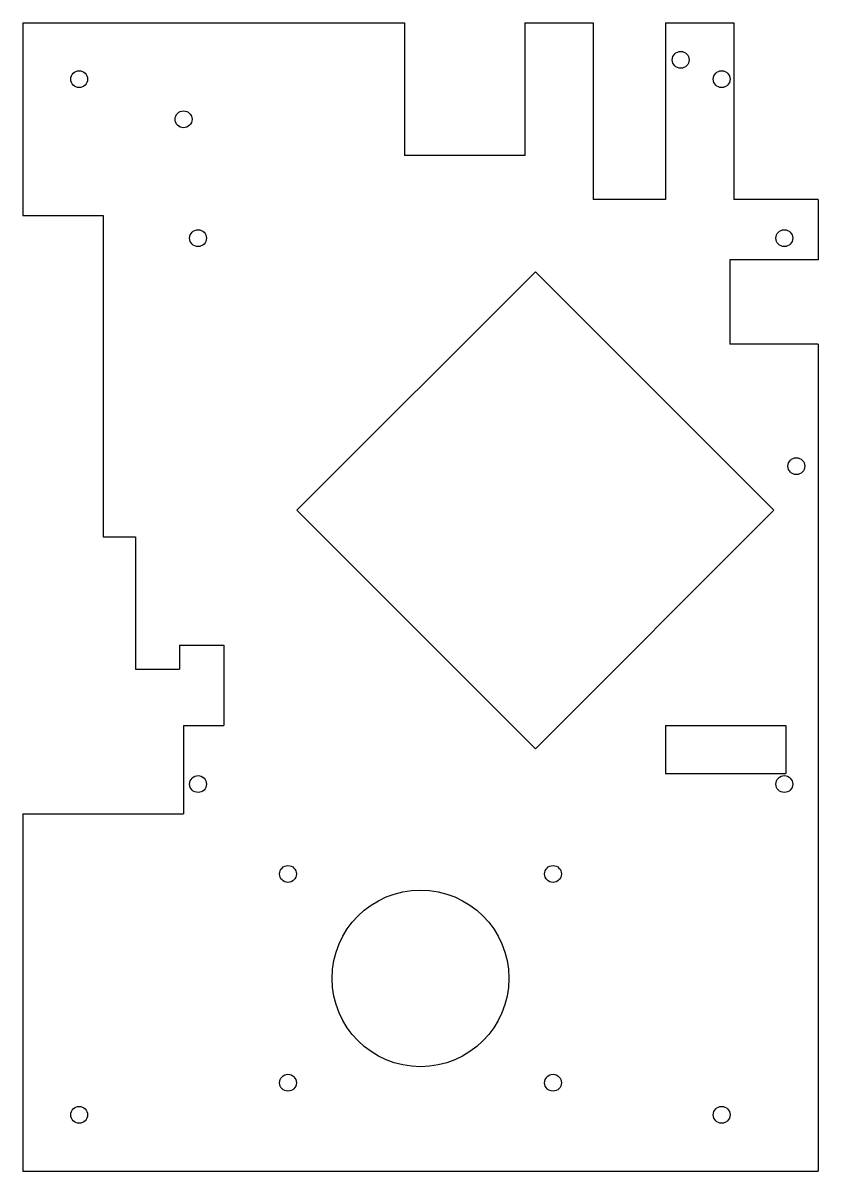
# Model space of a CAD drawing. Header units: millimetres. Extents: x 0 to 99, y -143 to 0.
import ezdxf

# ---------------------------------------------------------------- set-up
doc = ezdxf.new("R2010")
doc.units = ezdxf.units.MM

msp = doc.modelspace()

# ---------------------------------------------------------------- linework, layer by layer
at = {"color": 7, "linetype": 'Continuous', "lineweight": 25}
for p, q in [((0, 0), (47.5, 0)), ((0, 0), (0, -24)), ((47.5, 0), (47.5, -16.5)), ((62.5, 0), (71, 0)), ((62.5, 0), (62.5, -16.5)), ((71, 0), (71, -22)), ((80, 0), (88.5, 0)), ((80, 0), (80, -22)), ((88.5, 0), (88.5, -22)), ((62.5, -16.5), (47.5, -16.5)), ((80, -22), (71, -22)), ((99, -22), (88.5, -22)), ((99, -22), (99, -29.5)), ((0, -24), (10, -24)), ((10, -24), (10, -64)), ((88, -29.5), (88, -40)), ((99, -29.5), (88, -29.5)), ((63.8, -31), (34.1, -60.7)), ((93.5, -60.7), (63.8, -31)), ((99, -40), (88, -40)), ((99, -40), (99, -143)), ((34.1, -60.7), (63.8, -90.4)), ((63.8, -90.4), (93.5, -60.7)), ((10, -64), (14, -64)), ((14, -64), (14, -80.5)), ((19.5, -77.5), (25, -77.5)), ((19.5, -77.5), (19.5, -80.5)), ((25, -77.5), (25, -87.5)), ((14, -80.5), (19.5, -80.5)), ((20, -87.5), (25, -87.5)), ((20, -87.5), (20, -98.5)), ((80, -87.5), (95, -87.5)), ((80, -87.5), (80, -93.5)), ((95, -87.5), (95, -93.5)), ((80, -93.5), (95, -93.5)), ((0, -98.5), (20, -98.5)), ((0, -98.5), (0, -143)), ((0, -143), (99, -143))]:
    msp.add_line(p, q, dxfattribs=at)
for centre, radius in [((81.9, -4.6), 1.05), ((7, -7), 1.05), ((87, -7), 1.05), ((20, -12), 1.05), ((21.8, -26.8), 1.05), ((94.8, -26.8), 1.05), ((96.3, -55.2), 1.05), ((21.8, -94.8), 1.05), ((94.8, -94.8), 1.05), ((33, -106), 1.05), ((66, -106), 1.05), ((49.5, -119), 11), ((33, -132), 1.05), ((66, -132), 1.05), ((7, -136), 1.05), ((87, -136), 1.05)]:
    msp.add_circle(centre, radius, dxfattribs=at)

doc.saveas('drawing.dxf')
